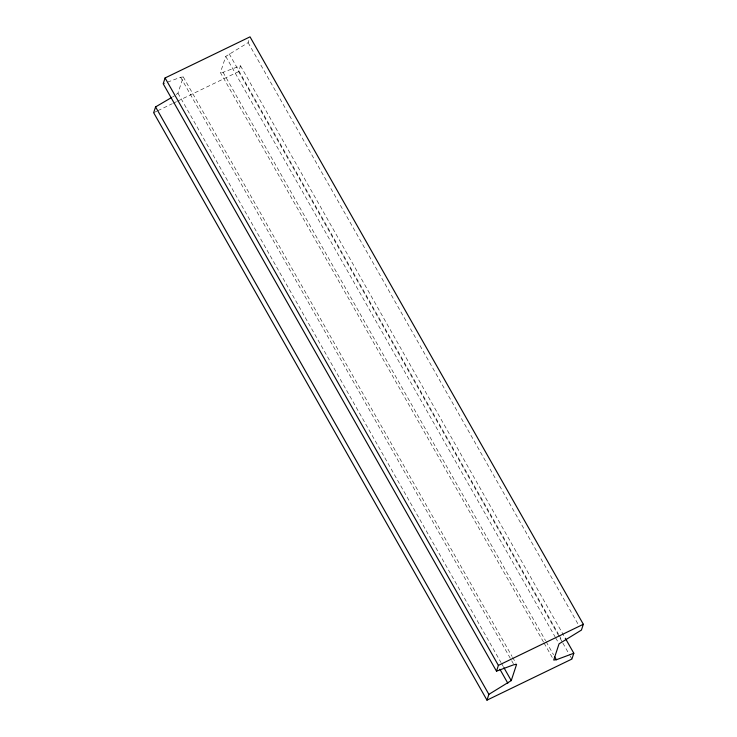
<?xml version="1.0" encoding="UTF-8"?>
<svg xmlns="http://www.w3.org/2000/svg" width="737" height="737" viewBox="0 0 737 737"><rect width="100%" height="100%" fill="white"/><g stroke="black" fill="none" stroke-linecap="round" stroke-linejoin="round"><path stroke-width="0.55" stroke-dasharray="3.69 2.76" d="M176.235 94.483L177.949 93.166L183.283 76.952L180.629 77.256L163.19 83.751M543.501 642.038L220.418 72.613L225.752 56.399L248.129 42.645L249.392 38.785M177.488 101.181L238.604 71.6L240.511 65.814L223.071 72.3L220.418 72.613M172.633 96.906L174.531 95.792M153.665 112.715L156.769 111.204M157.81 110.707L172.311 103.687M173.342 103.189L176.456 101.678M248.129 42.645L578.591 625.077M240.511 65.814L564.726 637.238M229.161 53.764L558.489 634.198M559.061 635.202L561.898 640.204M238.604 71.6L562.257 642.028M562.819 643.033L569.637 655.036M570.208 656.041L571.912 659.044M225.752 56.399L555.081 636.832M555.643 637.827L558.489 642.83M223.071 72.3L545.583 640.729M546.154 641.724L553.533 654.742M544.072 643.042L552.584 658.049M183.283 76.952L512.04 656.381M512.611 657.386L516.02 663.383M180.629 77.256L513.367 663.696M177.949 93.166L501.031 662.591M501.602 663.595L503.307 666.598"/><path stroke-width="1.11" d="M171.684 97.459L155.571 106.92L153.665 112.715L486.973 700.15L571.912 659.044L573.81 653.249L565.297 638.242M573.81 653.249L556.371 659.744L553.717 660.048L559.051 643.834L581.429 630.08L583.336 624.285L250.027 36.85L165.088 77.956L163.19 83.751L496.489 671.186L513.929 664.7L516.582 664.387L511.248 680.601L488.871 694.355L486.973 700.15M496.489 671.186L498.396 665.4L583.336 624.285M554.666 656.741L556.371 659.744M503.868 667.593L511.248 680.601M165.088 77.956L498.396 665.4M499.889 669.224L507.839 683.236M155.571 106.92L488.871 694.355"/></g></svg>
